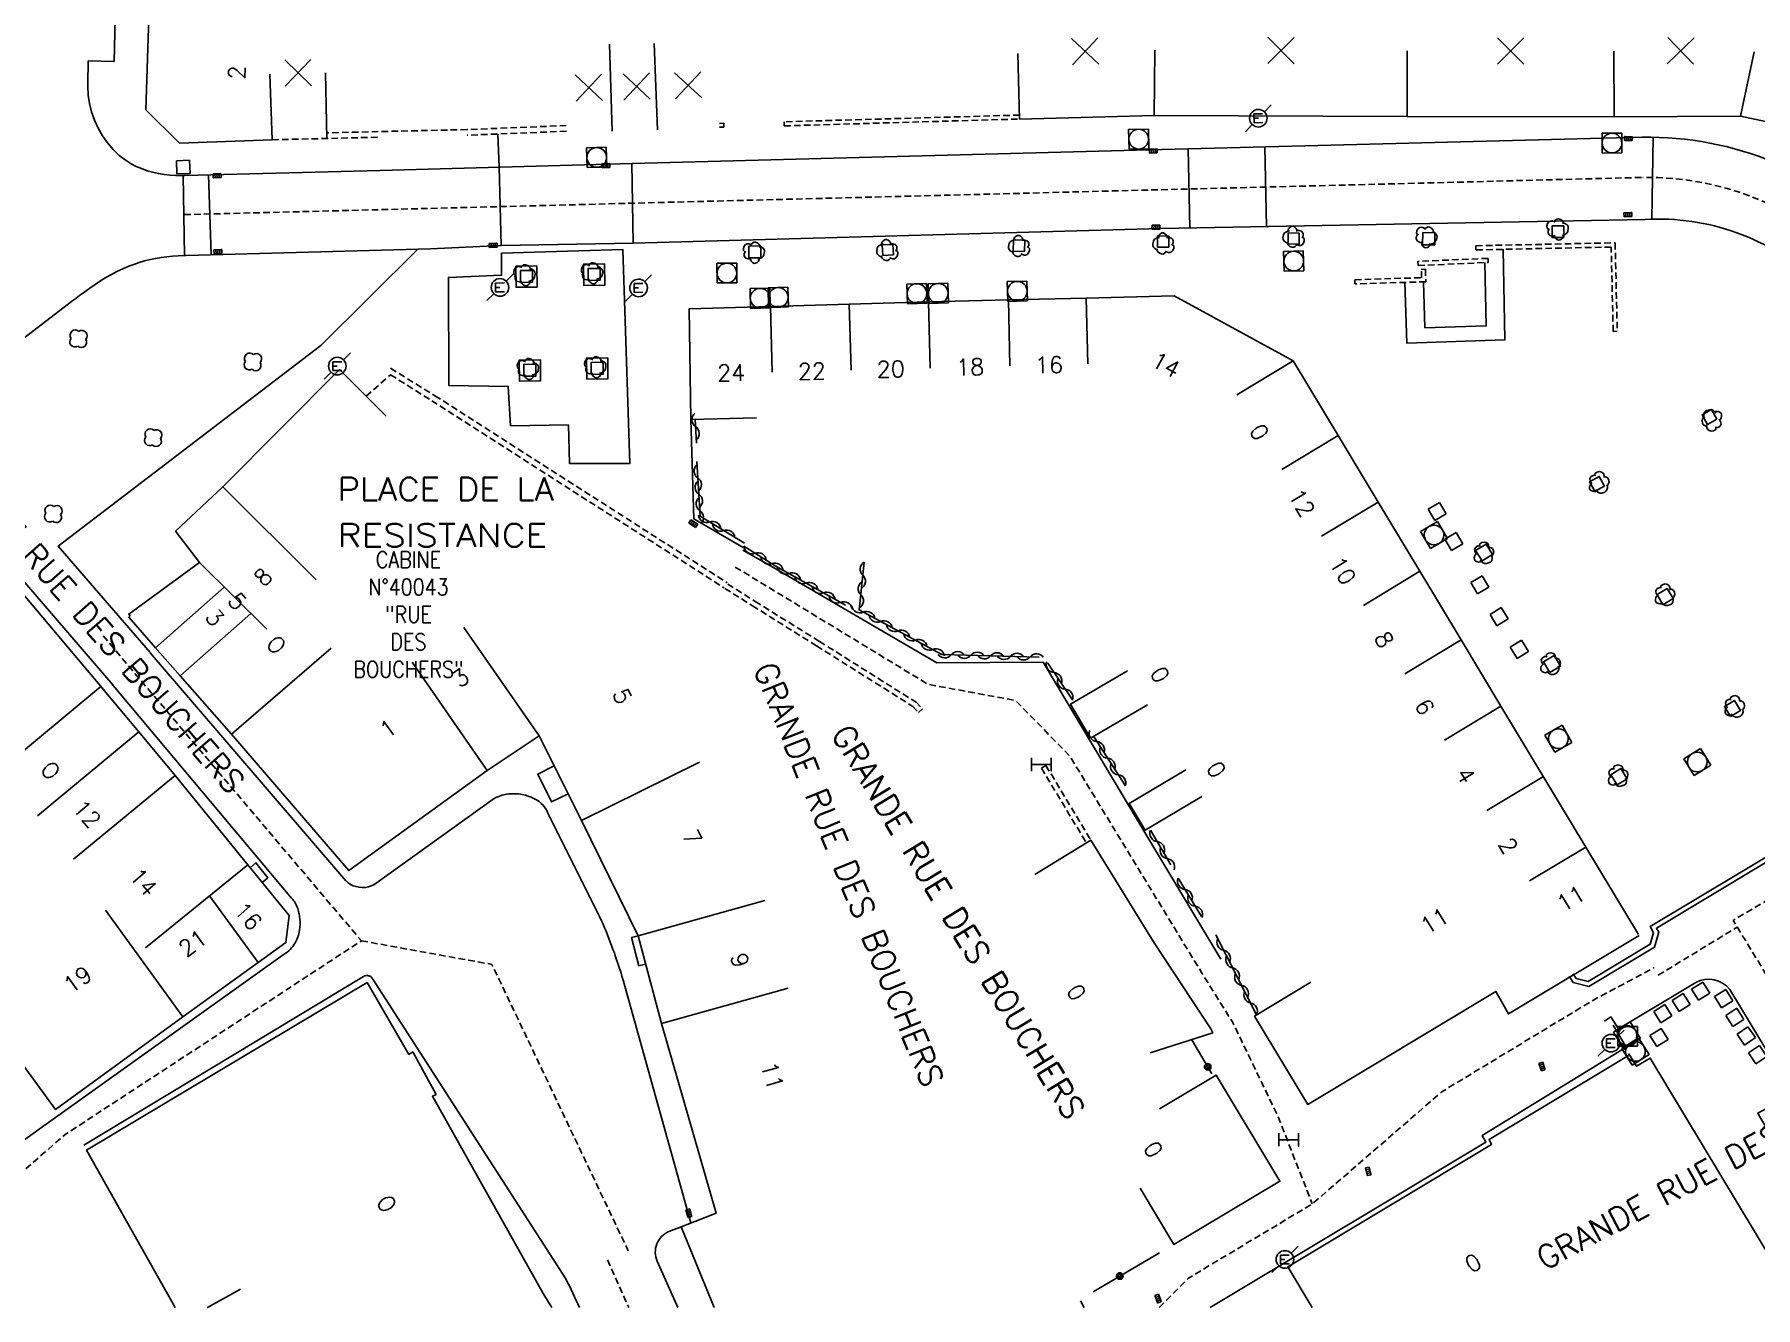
# Model space of a CAD drawing. Header units: millimetres. Extents: x 107999 to 109001, y 146999 to 148001.
# Drawn here: x 108174.5 to 108305.2, y 147000 to 147096.8 of the extents above; entities that cross this region are included whole.
import ezdxf
from ezdxf.enums import TextEntityAlignment as Align

# ---------------------------------------------------------------- set-up
doc = ezdxf.new("R2010")
doc.units = ezdxf.units.MM
doc.linetypes.add('DASHED', pattern=[0.75, 0.5, -0.25])
doc.layers.get('0').update_dxf_attribs({"linetype": 'CONTINUOUS'})
for name, color, linetype in [('W0001', 6, 'DASHED'), ('W0008', 7, 'CONTINUOUS'), ('W0100', 7, 'CONTINUOUS'), ('W0112', 1, 'DASHED'), ('W0300', 7, 'CONTINUOUS'), ('W0310', 3, 'CONTINUOUS'), ('W0322', 7, 'CONTINUOUS'), ('W0334', 7, 'CONTINUOUS'), ('W0400', 7, 'CONTINUOUS'), ('W0420', 7, 'CONTINUOUS'), ('W0471', 7, 'CONTINUOUS'), ('W0984', 7, 'CONTINUOUS'), ('W0989', 7, 'CONTINUOUS'), ('W0991', 7, 'CONTINUOUS'), ('W1102', 7, 'CONTINUOUS'), ('W1474', 7, 'CONTINUOUS')]:
    doc.layers.add(name, color=color, linetype=linetype)
doc.styles.get("Standard").update_dxf_attribs({"font": 'romans.shx', "width": 0.85})

# ---------------------------------------------------------------- blocks, each defined once
blk = doc.blocks.new('T300')
for p, q in [((-0.8, 0.51), (-0.86, 0.34)), ((-0.86, 0.34), (-0.86, 0.17)), ((-0.86, 0.17), (-0.74, 0.06)), ((-0.69, 0.63), (-0.8, 0.51)), ((-0.8, -0.06), (-0.74, 0.06)), ((-0.74, 0.06), (-0.69, 0.11)), ((-0.57, 0.69), (-0.69, 0.63)), ((-0.46, 0.69), (-0.57, 0.69)), ((-0.29, 0.63), (-0.46, 0.69)), ((-0.29, 0.63), (-0.17, 0.74)), ((-0.23, 0.57), (-0.29, 0.63)), ((-0.17, 0.74), (-0.06, 0.8)), ((-0.06, 0.8), (0.06, 0.8)), ((0.06, 0.8), (0.23, 0.74)), ((0.23, 0.74), (0.34, 0.63)), ((0.34, 0.63), (0.4, 0.51)), ((0.46, 0.46), (0.34, 0.46)), ((0.4, 0.51), (0.4, 0.46)), ((0.57, 0.4), (0.46, 0.46)), ((0.57, 0.4), (0.69, 0.29)), ((0.69, 0.29), (0.74, 0.17)), ((0.74, 0.06), (0.69, -0.17)), ((0.74, 0.17), (0.74, 0.06)), ((-0.8, -0.17), (-0.8, -0.06)), ((-0.8, -0.23), (-0.8, -0.17)), ((-0.74, -0.34), (-0.8, -0.23)), ((-0.69, -0.4), (-0.74, -0.34)), ((-0.51, -0.46), (-0.69, -0.4)), ((-0.4, -0.46), (-0.51, -0.46)), ((-0.4, -0.46), (-0.34, -0.46)), ((-0.34, -0.46), (-0.34, -0.4)), ((-0.34, -0.51), (-0.34, -0.46)), ((-0.29, -0.63), (-0.34, -0.51)), ((-0.17, -0.74), (-0.29, -0.63)), ((-0.06, -0.8), (-0.17, -0.74)), ((0.06, -0.8), (-0.06, -0.8)), ((0.17, -0.74), (0.06, -0.8)), ((0.23, -0.69), (0.17, -0.74)), ((0.29, -0.46), (0.23, -0.46)), ((0.29, -0.63), (0.23, -0.69)), ((0.46, -0.4), (0.29, -0.46)), ((0.34, -0.51), (0.29, -0.63)), ((0.34, -0.51), (0.34, -0.46)), ((0.57, -0.34), (0.46, -0.4)), ((0.63, -0.29), (0.57, -0.34)), ((0.69, -0.17), (0.63, -0.29))]:
    blk.add_line(p, q)
blk = doc.blocks.new('T400')
for p, q in [((-0.15, 0.3), (0.15, 0.3)), ((-0.15, -0.25), (-0.15, 0.3)), ((-0.15, 0.15), (0.15, 0.15)), ((-0.15, 0), (0.15, 0)), ((0.15, 0.3), (0.15, -0.25)), ((-0.15, -0.15), (0.15, -0.15)), ((-0.15, -0.25), (-0.15, -0.3)), ((-0.15, -0.3), (0.15, -0.3)), ((0.15, -0.3), (0.15, -0.25))]:
    blk.add_line(p, q)
blk = doc.blocks.new('T471')
for p, q in [((-0.333334, 0.333334), (-0.333334, -0.333334)), ((-0.333334, 0.333334), (0.333334, 0.333334)), ((-0.333334, 0), (0, 0)), ((0.500001, 0.500001), (1.000002, 1.000002)), ((-0.500001, -0.500001), (-1.000002, -1.000002)), ((-0.333334, -0.333334), (0.333334, -0.333334))]:
    blk.add_line(p, q)
blk.add_ellipse((0, 0), major_axis=(0.471405, 0.471405), ratio=1, start_param=5.4977871438, end_param=11.780972451)
blk = doc.blocks.new('T420')
for p, q in [((0.75, 0.75), (-0.75, 0.75)), ((-0.75, 0.75), (-0.75, -0.75)), ((0.75, 0.75), (0.75, -0.75)), ((0.75, -0.75), (-0.75, -0.75))]:
    blk.add_line(p, q)
blk.add_ellipse((0, 0), major_axis=(-0.53, 0.53), ratio=1, start_param=3.926991, end_param=10.210176)
blk = doc.blocks.new('t322o')
at = {"color": 0, "linetype": 'Continuous'}
for radius in [0.25, 0.15]:
    blk.add_circle((0, 0), radius, dxfattribs=at)
blk = doc.blocks.new('t310o')
at = {"color": 0, "linetype": 'Continuous'}
for centre, start, end in [((-0.5, 0.38), 216.8699, 323.1304), ((0.5, -0.37), 36.8699, 143.1303)]:
    blk.add_arc(centre, 0.625, start, end, dxfattribs=at)
blk = doc.blocks.new('t991o')
at = {"color": 0, "linetype": 'Continuous'}
for p, q in [((-1, 1), (1, -1)), ((-1, -1), (1, 1))]:
    blk.add_line(p, q, dxfattribs=at)
blk = doc.blocks.new('t112o')
at = {"color": 0, "linetype": 'Continuous'}
for p, q in [((-0.5, 0.5), (0.5, 0.5)), ((-0.5, -0.5), (-0.5, 0.5)), ((0.5, 0.5), (0.5, -0.5)), ((0.5, -0.5), (-0.5, -0.5))]:
    blk.add_line(p, q, dxfattribs=at)
blk = doc.blocks.new('T1474')
at = {"color": 0, "linetype": 'Continuous', "flags": 128}
for points in [[(-0.75, -0.5), (-0.75, 0.5)], [(-0.75, 0), (0.75, 0)], [(0.75, 0), (0.75, -0.5), (0.75, 0.5)]]:
    blk.add_lwpolyline(points, dxfattribs=at)

msp = doc.modelspace()

# ---------------------------------------------------------------- linework, layer by layer
at = {"layer": 'W0001', "flags": 128}
for points in [[(108185.84, 147083.08), (108296.67, 147085.91)], [(108227.71, 147056.29), (108242.35, 147047.38), (108249, 147046.15), (108253.12, 147041.93), (108263.14, 147025.46), (108265.51, 147021.67), (108268.94, 147014.54), (108271.55, 147007.88)], [(108161.12, 147000), (108164.86, 147002.72), (108176.77, 147013.14), (108199.3, 147027.88), (108179.63, 147051.12)], [(108309.94, 147018.9), (108303.53, 147029.43), (108303.53, 147029.43), (108339.54, 147050.85)], [(108297.82, 147025.26), (108303.84, 147028.92)], [(108199.3, 147027.88), (108209.22, 147026.09), (108219.58, 147004.31)], [(108259.92, 147000), (108262.14, 147002.24), (108271.55, 147007.88), (108281.4, 147016.41), (108292.91, 147023.38), (108297.52, 147025.84)], [(108217.99, 147003.64), (108219.62, 147000)]]:
    msp.add_lwpolyline(points, dxfattribs=at)
at = {"layer": 'W0001'}
msp.add_arc((108297.02, 147063.79), 22.12, 44.2454, 90.9017, dxfattribs=at)
at = {"layer": 'W0008'}
for points in [[(108547.14, 147115.94), (108538.74, 147110.88), (108497.75, 147085.78), (108459.03, 147062.1), (108421.17, 147038.93), (108382.75, 147015.45, -0.36223), (108377.33, 147016.85), (108377.02, 147017.24), (108364.31, 147030.94, 0.022237), (108361.33, 147033.78), (108353.02, 147041.17, -0.030051), (108351.06, 147043.09), (108329.37, 147066.11), (108315.08, 147081.34, 0.206901), (108296.61, 147088.97), (108262.13, 147088.09), (108259.15, 147088.02), (108219.88, 147086.97), (108200.72, 147086.44)], [(108204.55, 147080.48), (108209.91, 147080.73), (108219.96, 147080.91), (108260.04, 147082.03), (108296.83, 147082.71, -0.206039), (108309.81, 147078.03), (108334.45, 147051.94, -0.350343), (108334.35, 147051.26), (108332.56, 147050.13), (108332.7, 147049.91), (108297.7, 147028.83), (108297.87, 147028.54), (108297.54, 147027.39), (108292.57, 147024.41), (108291.38, 147024.7), (108291.07, 147025.19)], [(108293.74, 147021.77), (108294.23, 147022.1), (108294.81, 147021.19), (108300.68, 147024.71, -0.368292), (108303.27, 147024.18), (108306.94, 147018.1, -0.36888), (108306.38, 147015.31), (108305.39, 147014.79), (108305.62, 147014.37), (108311.66, 147004.29), (108314.47, 147005.99), (108310.57, 147012.52), (108313.12, 147014.11), (108314.67, 147011.56), (108331.55, 147021.7, -0.975897), (108338.55, 147010.68), (108321.37, 147000.33), (108321.57, 147000)], [(108223.34, 147000), (108221.78, 147003.53, -0.418617), (108222.65, 147005.78), (108223.48, 147006.09)], [(108214.83, 147002.19, -0.009313), (108215.88, 147000, -0.009176)]]:
    msp.add_lwpolyline(points, format="xyb", dxfattribs=at)
for points in [[(108180.8, 147106.7), (108180.51, 147094.73), (108178.53, 147094.77), (108178.51, 147093.02), (108178.51, 147092.98), (108178.51, 147092.97), (108178.51, 147092.95), (108178.51, 147092.94), (108178.51, 147092.91), (108178.51, 147092.89), (108178.51, 147092.88), (108178.51, 147092.84), (108178.51, 147092.83), (108178.51, 147092.81), (108178.55, 147092.17), (108178.65, 147091.53), (108178.8, 147090.89), (108179.03, 147090.27), (108179.3, 147089.66), (108179.63, 147089.08), (108180.01, 147088.53), (108180.44, 147088.03), (108180.9, 147087.58), (108181.42, 147087.19), (108181.42, 147087.19), (108181.8, 147086.95), (108182.19, 147086.75), (108182.6, 147086.58), (108183.02, 147086.42), (108183.44, 147086.3), (108183.88, 147086.2), (108184.33, 147086.14), (108184.76, 147086.09), (108185.21, 147086.06), (108185.65, 147086.06), (108185.65, 147086.06), (108185.67, 147086.06), (108185.69, 147086.06), (108185.72, 147086.06), (108185.74, 147086.06), (108185.76, 147086.06), (108185.79, 147086.06), (108185.81, 147086.06), (108185.83, 147086.06), (108185.86, 147086.06), (108185.88, 147086.06), (108185.88, 147086.06), (108200.72, 147086.44)], [(108204.55, 147080.48), (108185.99, 147079.98), (108185.99, 147079.98), (108185.98, 147079.98), (108185.95, 147079.98), (108185.94, 147079.98), (108185.92, 147079.98), (108185.9, 147079.98), (108185.88, 147079.98), (108185.86, 147079.98), (108185.84, 147079.98), (108185.82, 147079.98), (108185.8, 147079.98), (108185.8, 147079.98), (108185.37, 147079.95), (108184.94, 147079.92), (108184.52, 147079.88), (108184.09, 147079.83), (108183.67, 147079.75), (108183.25, 147079.66), (108182.83, 147079.56), (108182.42, 147079.44), (108182.01, 147079.3), (108181.62, 147079.16), (108181.17, 147078.97), (108180.73, 147078.75), (108180.31, 147078.53), (108179.89, 147078.3), (108179.48, 147078.05), (108179.07, 147077.78), (108178.67, 147077.5), (108178.28, 147077.22), (108177.89, 147076.94), (108177.51, 147076.64), (108177.51, 147076.64), (108177.49, 147076.64), (108177.48, 147076.63), (108177.47, 147076.61), (108177.45, 147076.61), (108177.44, 147076.59), (108177.43, 147076.58), (108177.41, 147076.58), (108177.4, 147076.56), (108177.39, 147076.55), (108177.37, 147076.55), (108155.56, 147059.81)], [(108203.6, 147080.45), (108196.21, 147073.14), (108176.26, 147057.88), (108183.26, 147049.81)], [(108180.41, 147047.33), (108164.83, 147065.42)], [(108228.28, 147057.58), (108230.61, 147056.26), (108243.02, 147049), (108251.1, 147049.05), (108258.76, 147036.25), (108264.59, 147026.48)], [(108183.25, 147049.78), (108198.13, 147032.44), (108198.13, 147032.44), (108198.13, 147032.44), (108198.13, 147032.44), (108198.13, 147032.44), (108198.14, 147032.44), (108198.14, 147032.44), (108198.14, 147032.44), (108198.14, 147032.44), (108198.14, 147032.44), (108198.14, 147032.44), (108198.29, 147032.3), (108198.48, 147032.17), (108198.68, 147032.06), (108198.9, 147032), (108199.13, 147031.95), (108199.37, 147031.94), (108199.6, 147031.94), (108199.83, 147031.98), (108200.05, 147032.05), (108200.23, 147032.14), (108200.23, 147032.14), (108200.23, 147032.14), (108200.23, 147032.14), (108200.23, 147032.14), (108200.24, 147032.14), (108200.24, 147032.14), (108200.24, 147032.14), (108200.24, 147032.14), (108200.24, 147032.14), (108200.24, 147032.14), (108200.24, 147032.14), (108209.3, 147038.64), (108209.3, 147038.64), (108209.3, 147038.64), (108209.3, 147038.64), (108209.3, 147038.64), (108209.3, 147038.64), (108209.3, 147038.64), (108209.3, 147038.64), (108209.3, 147038.64), (108209.3, 147038.64), (108209.3, 147038.64), (108209.52, 147038.77), (108209.75, 147038.86), (108209.98, 147038.94), (108210.23, 147039), (108210.48, 147039.05), (108210.73, 147039.06), (108210.99, 147039.06), (108211.25, 147039.05), (108211.51, 147039), (108211.77, 147038.94), (108211.77, 147038.94), (108211.98, 147038.88), (108212.2, 147038.8), (108212.41, 147038.7), (108212.61, 147038.59), (108212.8, 147038.47), (108212.97, 147038.33), (108213.12, 147038.19), (108213.25, 147038.02), (108213.36, 147037.84), (108213.45, 147037.66), (108213.45, 147037.66), (108213.45, 147037.66), (108213.45, 147037.64), (108213.45, 147037.64), (108213.45, 147037.64), (108213.45, 147037.64), (108213.45, 147037.64), (108213.45, 147037.64), (108213.45, 147037.64), (108213.45, 147037.64), (108217.31, 147029.88), (108217.32, 147029.86), (108217.33, 147029.83), (108217.34, 147029.81), (108217.35, 147029.8), (108217.36, 147029.77), (108217.38, 147029.75), (108217.38, 147029.73), (108217.39, 147029.7), (108217.41, 147029.69), (108217.41, 147029.67), (108217.41, 147029.67), (108217.54, 147029.41), (108217.66, 147029.14), (108217.78, 147028.88), (108217.89, 147028.61), (108218, 147028.33), (108218.11, 147028.06), (108218.21, 147027.78), (108218.31, 147027.52), (108218.41, 147027.23), (108218.52, 147026.97), (108218.59, 147026.73), (108218.67, 147026.52), (108218.74, 147026.3), (108218.82, 147026.08), (108218.89, 147025.86), (108218.96, 147025.64), (108219.03, 147025.41), (108219.1, 147025.19), (108219.16, 147024.97), (108219.23, 147024.73), (108219.24, 147024.7), (108219.25, 147024.67), (108219.26, 147024.66), (108219.27, 147024.62), (108219.27, 147024.59), (108219.28, 147024.56), (108219.29, 147024.53), (108219.3, 147024.5), (108219.3, 147024.47), (108219.31, 147024.44), (108219.31, 147024.44), (108219.31, 147024.44), (108219.3, 147024.47), (108219.3, 147024.5), (108219.29, 147024.53), (108219.28, 147024.56), (108219.27, 147024.59), (108219.27, 147024.62), (108219.26, 147024.66), (108219.25, 147024.67), (108219.24, 147024.7), (108219.23, 147024.73), (108219.16, 147024.97), (108219.1, 147025.19), (108219.03, 147025.41), (108218.96, 147025.64), (108218.89, 147025.86), (108218.82, 147026.08), (108218.74, 147026.3), (108218.67, 147026.52), (108218.59, 147026.73), (108218.52, 147026.97), (108218.41, 147027.23), (108218.31, 147027.52), (108218.21, 147027.78), (108218.11, 147028.06), (108218, 147028.33), (108217.89, 147028.61), (108217.78, 147028.88), (108217.66, 147029.14), (108217.54, 147029.41), (108217.41, 147029.67), (108217.41, 147029.67), (108217.41, 147029.69), (108217.39, 147029.7), (108217.38, 147029.73), (108217.38, 147029.75), (108217.36, 147029.77), (108217.35, 147029.8), (108217.34, 147029.81), (108217.33, 147029.83), (108217.32, 147029.86), (108217.31, 147029.88)], [(108172.46, 147011.86), (108175.16, 147013.81), (108175.35, 147013.95), (108193.54, 147026.94), (108193.54, 147026.94), (108193.54, 147026.94), (108193.54, 147026.94), (108193.55, 147026.94), (108193.55, 147026.94), (108193.55, 147026.94), (108193.55, 147026.94), (108193.55, 147026.94), (108193.55, 147026.94), (108193.55, 147026.94), (108193.55, 147026.94), (108193.66, 147027.03), (108193.78, 147027.12), (108193.89, 147027.23), (108193.99, 147027.34), (108194.09, 147027.45), (108194.17, 147027.58), (108194.26, 147027.72), (108194.33, 147027.84), (108194.39, 147027.98), (108194.45, 147028.12), (108194.52, 147028.31), (108194.57, 147028.52), (108194.61, 147028.72), (108194.63, 147028.91), (108194.65, 147029.11), (108194.65, 147029.31), (108194.63, 147029.52), (108194.61, 147029.72), (108194.58, 147029.92), (108194.53, 147030.12), (108194.53, 147030.12), (108194.5, 147030.23), (108194.46, 147030.34), (108194.42, 147030.45), (108194.38, 147030.56), (108194.33, 147030.66), (108194.27, 147030.77), (108194.21, 147030.86), (108194.15, 147030.95), (108194.08, 147031.03), (108194, 147031.12), (108194, 147031.12), (108194, 147031.12), (108194, 147031.12), (108194, 147031.12), (108194, 147031.12), (108194, 147031.12), (108194, 147031.12), (108194, 147031.12), (108194, 147031.12), (108194, 147031.12), (108180.31, 147047.45)], [(108213.95, 147041.19), (108212.71, 147040.56), (108213.75, 147038.44), (108215.01, 147039.06)], [(108191.76, 147032.31), (108192.2, 147032.67), (108191.29, 147033.81), (108190.84, 147033.44)], [(108220.32, 147028.27), (108219.83, 147028.14), (108220.38, 147025.98), (108220.89, 147026.11)], [(108214.83, 147002.19), (108200.16, 147024.97), (108200.16, 147024.97), (108200.16, 147024.97), (108200.16, 147024.97), (108200.16, 147024.97), (108200.16, 147024.98), (108200.16, 147024.98), (108200.16, 147024.98), (108200.16, 147024.98), (108200.15, 147024.98), (108200.15, 147024.98), (108200.13, 147025.02), (108200.11, 147025.06), (108200.08, 147025.09), (108200.04, 147025.12), (108200.01, 147025.16), (108199.97, 147025.19), (108199.92, 147025.2), (108199.88, 147025.22), (108199.84, 147025.23), (108199.79, 147025.25), (108199.75, 147025.25), (108199.72, 147025.25), (108199.69, 147025.25), (108199.65, 147025.25), (108199.62, 147025.25), (108199.59, 147025.23), (108199.55, 147025.22), (108199.53, 147025.22), (108199.5, 147025.2), (108199.48, 147025.17), (108199.47, 147025.17), (108199.47, 147025.17), (108199.47, 147025.17), (108199.47, 147025.17), (108199.47, 147025.17), (108199.47, 147025.17), (108199.47, 147025.17), (108199.47, 147025.17), (108199.47, 147025.17), (108199.47, 147025.17), (108178.2, 147012.34)], [(108219.31, 147024.44), (108224.33, 147006.44)], [(108294.41, 147021.46), (108295.4, 147019.79), (108284.46, 147013.09), (108284.74, 147012.58), (108263.78, 147000)]]:
    msp.add_lwpolyline(points, dxfattribs=at)
at = {"layer": 'W0100'}
for p, q in [((108196.58, 147093.85), (108196.68, 147088.87)), ((108253.93, 147000.52), (108254.22, 147000))]:
    msp.add_line(p, q, dxfattribs=at)
for points in [[(108183.4, 147109.48), (108183.25, 147103.45), (108183.12, 147097.27), (108182.93, 147091.06), (108185.49, 147088.52), (108192.52, 147088.77), (108192.34, 147093.77)], [(108313.82, 147093.6), (108312.78, 147088.71), (108304.09, 147090.56), (108294.49, 147090.52), (108278.76, 147090.53), (108259.54, 147090.63), (108249.31, 147090.35), (108249.17, 147095.34)], [(108229.32, 147067.64), (108224.32, 147067.5), (108224.2, 147075.92), (108230.38, 147076.1), (108236.37, 147076.27), (108242.4, 147076.45), (108248.46, 147076.6), (108254.36, 147076.74), (108261.05, 147076.92), (108270.09, 147071.96), (108273.52, 147066.29), (108276.55, 147061.22), (108279.73, 147055.97), (108282.86, 147050.75), (108285.88, 147045.71), (108292.34, 147035.01), (108296.34, 147028.36)], [(108201.18, 147067.77), (108197.64, 147071.3), (108188.78, 147062.39), (108185.18, 147059.02), (108187.01, 147056.64), (108181.63, 147052.72), (108181.73, 147052.59), (108181.62, 147052.48), (108183.65, 147050.16)], [(108098.93, 147000), (108092.46, 147008.77), (108104.51, 147017.94), (108108.03, 147020.55), (108117.69, 147027.94), (108121.58, 147030.95), (108125.5, 147033.98), (108129.77, 147037.41), (108143.11, 147047.89), (108145.32, 147049.66), (108147.57, 147051.44), (108150.06, 147053.45), (108152.66, 147055.52), (108155.15, 147057.5), (108157.63, 147059.55), (108163.9, 147064.61), (108169.49, 147058.77), (108172.66, 147055.34), (108179.83, 147046.84)], [(108183.63, 147050.19), (108185.54, 147048.03), (108189.44, 147043.58), (108198.34, 147033.22), (108208.86, 147040.83), (108212.81, 147043.47), (108216.02, 147037.03), (108220.32, 147028.27), (108222.09, 147021.59), (108226.25, 147007.19), (108223.48, 147006.09)], [(108257.5, 147048.4), (108253.19, 147045.88), (108254.7, 147043.29), (108259.02, 147045.81)], [(108173.12, 147019.09), (108176.06, 147015.05), (108185.73, 147022.09), (108191.46, 147026.23), (108193.57, 147027.75), (108193.8, 147029.81), (108190.66, 147033.66), (108185.15, 147040.44), (108182.38, 147043.77), (108179.51, 147047.22)], [(108261.93, 147040.89), (108257.64, 147038.33), (108258.86, 147036.29), (108263.15, 147038.86)], [(108250.46, 147032.92), (108254.72, 147035.54), (108259.53, 147027.72), (108263.85, 147021.18), (108263.98, 147020.89), (108259.22, 147019.37)], [(108271.45, 147024.73), (108267.16, 147022.16), (108271.21, 147015.44), (108285.5, 147024.03), (108286.45, 147022.32), (108296.38, 147028.28)], [(108185.16, 147000), (108178.42, 147011.97), (108199.73, 147024.7), (108202.91, 147019.25), (108203.2, 147019.44), (108204.97, 147016.2), (108204.7, 147016.06), (108213.12, 147001.08)], [(108295.58, 147019.16), (108284.98, 147012.79), (108285.17, 147012.4), (108269.69, 147003.1), (108271.55, 147000)], [(108295.54, 147019.24), (108295.61, 147019.28), (108296.18, 147018.34), (108297.23, 147018.97), (108307.89, 147001.24), (108307.99, 147001.3), (108308.78, 147000)], [(108258.46, 147009.08), (108261.03, 147004.79), (108269.09, 147009.61), (108264.24, 147017.68), (108259.95, 147015.1)], [(108223.6, 147006.14), (108226.1, 147000)], [(108190.11, 147001.41), (108187.6, 147000)], [(108185.15, 147000), (108185.16, 147000)], [(108187.6, 147000), (108187.59, 147000)], [(108213.76, 147000), (108213.12, 147001.08)]]:
    msp.add_lwpolyline(points, dxfattribs=at)
at = {"layer": 'W0112'}
for p, q in [((108241.63, 147045.23), (108241.92, 147045.51)), ((108250.97, 147041.01), (108251.31, 147041.21)), ((108250.97, 147041.01), (108254.38, 147035.33)), ((108251.31, 147041.21), (108254.72, 147035.54))]:
    msp.add_line(p, q, dxfattribs=at)
for points in [[(108249.31, 147090.65), (108231.41, 147090.14), (108231.42, 147089.83), (108249.31, 147090.35)], [(108192.52, 147088.77), (108200.65, 147088.97)], [(108214.87, 147089.85), (108207.33, 147089.55), (108196.67, 147089.3)], [(108214.88, 147089.42), (108207.34, 147089.12)], [(108226.5, 147090.01), (108226.83, 147090.03), (108226.84, 147089.72), (108226.51, 147089.72)], [(108199.66, 147069.28), (108201.51, 147070.91), (108204.64, 147068.94), (108226.86, 147054.71)], [(108201.52, 147071.4), (108204.88, 147069.32), (108227.1, 147055.09)], [(108227.13, 147055), (108229.22, 147053.68), (108234.1, 147050.64), (108241.44, 147046.02), (108241.92, 147045.51)], [(108226.92, 147054.67), (108229.01, 147053.35), (108233.89, 147050.3), (108241.19, 147045.7), (108241.63, 147045.23)]]:
    msp.add_lwpolyline(points, dxfattribs=at)
for points in [[(108284.91, 147079.76), (108279.58, 147079.53), (108279.59, 147079.21), (108284.92, 147079.45)], [(108294.41, 147074.21), (108294.26, 147080.62), (108283.98, 147080.4), (108283.98, 147080.72), (108294.56, 147080.94), (108294.72, 147074.22)], [(108274.78, 147078.13), (108279.85, 147078.29), (108279.83, 147078.92), (108280.14, 147078.93), (108280.18, 147077.98), (108274.79, 147077.82)]]:
    msp.add_lwpolyline(points, close=True, dxfattribs=at)
at = {"layer": 'W0300'}
for centre, radius, start, end in [((108177.53, 147073.42), 0.393, 137.4195, 302.7352), ((108177.57, 147073.91), 0.404, 47.3533, 213.0707), ((108178.02, 147073.38), 0.404, 227.3533, 33.0707), ((108178.06, 147073.88), 0.403, 315.7848, 124.6242), ((108190.78, 147071.67), 0.393, 137.4195, 302.7352), ((108190.82, 147072.16), 0.404, 47.3533, 213.0707), ((108191.27, 147071.62), 0.404, 227.3533, 33.0707), ((108191.32, 147072.12), 0.403, 315.7848, 124.6242), ((108183.26, 147066.39), 0.404, 47.3533, 213.0707), ((108183.75, 147066.34), 0.393, 317.4195, 122.7352), ((108183.21, 147065.91), 0.393, 137.4195, 302.7352), ((108183.7, 147065.86), 0.404, 227.3533, 33.0707), ((108175.62, 147060.11), 0.393, 137.4195, 303.6901), ((108175.66, 147060.59), 0.404, 47.3533, 213.0707), ((108176.12, 147060.06), 0.392, 225.8069, 33.6901), ((108176.16, 147060.56), 0.403, 315.7848, 124.6242)]:
    msp.add_arc(centre, radius, start, end, dxfattribs=at)
at = {"layer": 'W0310'}
for p, q in [((108253.32, 147046.19), (108251.45, 147048.99)), ((108257.35, 147039.67), (108254.97, 147043.37)), ((108259.26, 147036.29), (108260.81, 147033.66)), ((108261.35, 147032.64), (108263.12, 147029.74)), ((108267.32, 147022.26), (108264.21, 147028.34))]:
    msp.add_line(p, q, dxfattribs=at)
for points in [[(108224.77, 147065.71), (108224.67, 147067.51)], [(108228.42, 147058.1), (108225.05, 147060.16), (108224.78, 147064.32)], [(108228.36, 147057.87), (108230.75, 147056.39), (108236.09, 147053.39)], [(108237.5, 147056.66), (108237.12, 147053.03), (108243.41, 147049.64), (108250.8, 147049.44)]]:
    msp.add_lwpolyline(points, dxfattribs=at)
at = {"layer": 'W0322'}
for p, q in [((108262.39, 147020.36), (108263.92, 147017.77)), ((108254.89, 147001.2), (108259.95, 147004.17))]:
    msp.add_line(p, q, dxfattribs=at)
at = {"layer": 'W0334'}
for points in [[(108209.67, 147089.21), (108209.78, 147086.72)], [(108297.35, 147082.74), (108297.45, 147088.97)], [(108262.13, 147088.09), (108262.25, 147082.07)], [(108267.94, 147088.23), (108268.07, 147082.18)], [(108209.78, 147086.72), (108209.91, 147080.73)], [(108219.96, 147080.91), (108219.85, 147086.97)], [(108185.77, 147086.07), (108185.86, 147079.98)], [(108187.68, 147086.11), (108187.88, 147080.04)], [(108209.94, 147080.16), (108209.95, 147078.47), (108205.91, 147078.31), (108205.94, 147070.1), (108210.46, 147070.03), (108210.63, 147067.04), (108215.03, 147067.1), (108215.12, 147064.17), (108219.7, 147064.17), (108219.17, 147080.42), (108209.94, 147080.16)], [(108286.05, 147080.45), (108286.19, 147073.56), (108278.72, 147073.32), (108278.59, 147077.94)], [(108284.65, 147079.44), (108284.75, 147074.62), (108280.11, 147074.48), (108280, 147077.98)], [(108228.3, 147057.77), (108224.56, 147059.95), (108224.32, 147067.5)], [(108332.56, 147050.13), (108297.22, 147028.96), (108297.48, 147028.5), (108297.23, 147027.62), (108292.51, 147024.79), (108291.61, 147025.01), (108291.38, 147025.37)]]:
    msp.add_lwpolyline(points, dxfattribs=at)
for points in [[(108249.69, 147080.29), (108248.83, 147080.3), (108248.85, 147081.16), (108249.7, 147081.15)], [(108260.64, 147080.6), (108259.79, 147080.61), (108259.8, 147081.46), (108260.65, 147081.44)], [(108270.56, 147081.68), (108269.72, 147081.69), (108269.71, 147080.86), (108270.55, 147080.84)], [(108280.87, 147080.78), (108279.93, 147080.78), (108279.94, 147081.72), (108280.87, 147081.71)], [(108290.66, 147082.24), (108289.77, 147082.23), (108289.77, 147081.34), (108290.66, 147081.35)], [(108229.64, 147080.7), (108228.74, 147080.69), (108228.74, 147079.79), (108229.64, 147079.8)], [(108239.72, 147080.02), (108238.92, 147079.98), (108238.88, 147080.78), (108239.68, 147080.82)], [(108212.64, 147079.18), (108211.03, 147079.16), (108211.05, 147077.56), (108212.65, 147077.57)], [(108212.29, 147078.84), (108211.38, 147078.83), (108211.39, 147077.93), (108212.29, 147077.94)], [(108217.78, 147079.33), (108216.17, 147079.31), (108216.19, 147077.7), (108217.79, 147077.72)], [(108217.43, 147078.99), (108216.52, 147078.98), (108216.53, 147078.08), (108217.43, 147078.09)], [(108212.9, 147072.05), (108211.29, 147072.03), (108211.31, 147070.43), (108212.92, 147070.44)], [(108218.02, 147072.19), (108216.41, 147072.18), (108216.43, 147070.57), (108218.03, 147070.59)], [(108217.67, 147071.86), (108216.76, 147071.85), (108216.77, 147070.94), (108217.68, 147070.95)], [(108212.55, 147071.71), (108211.64, 147071.7), (108211.65, 147070.8), (108212.56, 147070.81)], [(108302.29, 147067.54), (108301.89, 147068.26), (108301.16, 147067.86), (108301.57, 147067.13)], [(108293.75, 147062.45), (108293.35, 147063.18), (108292.62, 147062.77), (108293.02, 147062.05)], [(108285.24, 147057.24), (108284.76, 147058.04), (108283.96, 147057.55), (108284.45, 147056.76)], [(108298.97, 147053.89), (108298.51, 147054.66), (108297.74, 147054.21), (108298.19, 147053.43)], [(108289.59, 147048.28), (108289.12, 147049.09), (108289.93, 147049.56), (108290.4, 147048.75)], [(108303.32, 147044.92), (108302.86, 147045.68), (108303.62, 147046.14), (108304.08, 147045.38)], [(108294.23, 147040.49), (108294.71, 147039.73), (108295.48, 147040.2), (108295, 147040.97)]]:
    msp.add_lwpolyline(points, close=True, dxfattribs=at)
at = {"layer": 'W1102'}
for p, q in [((108218.16, 147096.03), (108218.36, 147089.42)), ((108221.54, 147096.09), (108221.79, 147089.52)), ((108259.54, 147090.63), (108259.58, 147095.59)), ((108278.77, 147095.53), (108278.76, 147090.53)), ((108294.47, 147095.52), (108294.49, 147090.52)), ((108305.13, 147095.45), (108304.09, 147090.56)), ((108230.52, 147071.1), (108230.38, 147076.1)), ((108236.52, 147071.26), (108236.37, 147076.27)), ((108242.52, 147071.42), (108242.4, 147076.45)), ((108248.58, 147071.59), (108248.46, 147076.6)), ((108254.49, 147071.74), (108254.36, 147076.74)), ((108270.09, 147071.96), (108265.81, 147069.38)), ((108269.24, 147063.71), (108273.52, 147066.29)), ((108272.26, 147058.65), (108276.55, 147061.22)), ((108275.45, 147053.38), (108279.73, 147055.97)), ((108278.58, 147048.18), (108282.86, 147050.75)), ((108281.59, 147043.14), (108285.88, 147045.71)), ((108284.82, 147037.79), (108289.11, 147040.37)), ((108288.05, 147032.43), (108292.34, 147035.01))]:
    msp.add_line(p, q, dxfattribs=at)
for points in [[(108195.87, 147055.33), (108188.78, 147062.39)], [(108187.01, 147056.64), (108192.11, 147051.56)], [(108183.66, 147050.16), (108188.88, 147054.77)], [(108185.54, 147048.03), (108190.91, 147052.75)], [(108212.81, 147043.47), (108207.09, 147051.69)], [(108189.44, 147043.58), (108197, 147050.12)], [(108208.86, 147040.83), (108203.15, 147049.05)], [(108179.51, 147047.22), (108171.81, 147040.83)], [(108182.38, 147043.77), (108174.69, 147037.38)], [(108185.15, 147040.44), (108177.43, 147034.08)], [(108216.02, 147037.03), (108224.98, 147041.45)], [(108190.66, 147033.66), (108182.9, 147027.36)], [(108191.46, 147026.23), (108187.77, 147031.31)], [(108185.73, 147022.09), (108179.86, 147030.2)], [(108220.32, 147028.27), (108229.96, 147030.94)], [(108222.09, 147021.59), (108231.73, 147024.27)]]:
    msp.add_lwpolyline(points, dxfattribs=at)

# ---------------------------------------------------------------- block references
at = {"layer": 'W0112'}
for p, rotation in [((108185.77, 147086.7), 182.023052614716), ((108281.04, 147060.52), 300.932646728322), ((108282.3, 147058.24), 300.932646728322), ((108284.28, 147054.94), 300.932646728322), ((108285.74, 147052.52), 301.166542034108), ((108287.28, 147050.04), 301.166542034108), ((108301.06, 147024.06), 302.117792750471), ((108299.58, 147023.19), 302.117792750471), ((108302.8, 147023.48), 302.117792750471), ((108298.18, 147022.34), 302.117792750471), ((108303.65, 147022.06), 122.3629137759689), ((108297.89, 147020.53), 302.117792750471), ((108304.52, 147020.65), 124.977096455821), ((108305.39, 147019.23), 123.9487289089324)]:
    msp.add_blockref('t112o', p, dxfattribs=dict(at, rotation=rotation))
at = {"layer": 'W0300'}
for p, rotation in [((108280.27, 147081.35), 349.2862259780919), ((108290.26, 147081.95), 4.11264806018572), ((108229.19, 147080.18), 0.3373296199022575), ((108239.19, 147080.39), 182.870246055058), ((108249.2, 147080.7), 179.104930642149), ((108260.17, 147080.89), 179.123264275181), ((108270.06, 147081.4), 181.6891850503501), ((108211.76, 147078.47), 3.29309958479085), ((108216.9, 147078.62), 3.29309958479085), ((108212.02, 147071.34), 3.29309958479085), ((108217.14, 147071.48), 3.29309958479085), ((108301.92, 147067.57), 119.058619408827), ((108293.34, 147062.6), 300.560317867709), ((108284.58, 147057.24), 300.932646728322), ((108298.34, 147054.06), 300.560317867709), ((108289.64, 147048.82), 300.0621716221411), ((108303.64, 147045.57), 300.97145476873), ((108294.78, 147040.3), 301.8843274411781)]:
    msp.add_blockref('T300', p, dxfattribs=dict(at, rotation=rotation))
at = {"layer": 'W0310'}
for p, rotation in [((108224.7, 147066.96), 93.26113864005337), ((108224.86, 147063.07), 93.62735434055816), ((108224.94, 147061.83), 93.62735434055816), ((108225.02, 147060.58), 93.62735434055816), ((108225.76, 147059.73), 148.5392338624746), ((108226.82, 147059.07), 148.5392338624746), ((108229.21, 147057.34), 328.2156631580112), ((108230.49, 147056.55), 328.2156631580112), ((108231.79, 147055.8), 330.6946989874831), ((108237.39, 147055.67), 264.0411290238242), ((108233.1, 147055.07), 330.6946989874831), ((108234.41, 147054.33), 330.6946989874831), ((108237.24, 147054.18), 264.0411290238242), ((108235.71, 147053.6), 330.6946989874831), ((108237.43, 147052.86), 331.6950157871934), ((108238.75, 147052.15), 331.6950157871934), ((108240.07, 147051.44), 331.6950157871934), ((108241.39, 147050.73), 331.6950157871934), ((108242.71, 147050.02), 331.6950157871934), ((108244.11, 147049.62), 358.4184461870268), ((108245.61, 147049.58), 358.4184461870268), ((108247.11, 147049.54), 358.4184461870268), ((108248.61, 147049.5), 358.4184461870268), ((108250.11, 147049.46), 358.4184461870268), ((108251.93, 147048.27), 123.8223024374575), ((108252.77, 147047.02), 123.8223024374575), ((108255.18, 147043.03), 122.7398110668711), ((108255.99, 147041.77), 122.7398110668711), ((108256.8, 147040.51), 122.7398110668711), ((108259.76, 147035.42), 300.5511200620138), ((108260.53, 147034.13), 300.5511200620138), ((108261.87, 147031.78), 301.3663268013804), ((108262.65, 147030.5), 301.3663268013804), ((108264.82, 147027.16), 117.0639288739996), ((108265.5, 147025.82), 117.0639288739996), ((108266.18, 147024.49), 117.0639288739996), ((108266.87, 147023.15), 117.0639288739996)]:
    msp.add_blockref('t310o', p, dxfattribs=dict(at, rotation=rotation))
at = {"layer": 'W0322'}
for p, rotation in [((108263.6, 147018.31), 300.5486038473208), ((108256.93, 147002.4), 30.42697793229831)]:
    msp.add_blockref('t322o', p, dxfattribs=dict(at, rotation=rotation))
at = {"layer": 'W0400'}
for p, rotation in [((108295.57, 147088.87), 267.8524665733008), ((108259.47, 147087.92), 271.380493397513), ((108188.33, 147086.04), 271.3986014654141), ((108217.87, 147086.81), 271.52589058728), ((108259.67, 147082.13), 269.123264275181), ((108295.53, 147083.08), 91.09442079787036), ((108188.4, 147080.27), 91.54142894665789), ((108209.31, 147080.75), 91.96690881328524), ((108224.52, 147059.59), 238.539233862475), ((108289, 147018.32), 16.32122827163284), ((108275.8, 147010.36), 12.30551336010326), ((108224.18, 147007.18), 15.78066257334101), ((108259.83, 147000.68), 20.38007967440605)]:
    msp.add_blockref('T400', p, dxfattribs=dict(at, rotation=rotation))
at = {"layer": 'W0420'}
for p, rotation in [((108258.36, 147088.82), 181.380493397513), ((108294.32, 147088.52), 180.274471558866), ((108217.18, 147087.43), 181.52589058728), ((108270.14, 147079.55), 181.6891850503501), ((108227.07, 147078.64), 0.3373296199022575), ((108229.6, 147076.73), 181.633571012905), ((108230.97, 147076.79), 181.633571012905), ((108241.51, 147077.08), 181.710437713881), ((108243.13, 147077.1), 181.710437713881), ((108249.14, 147077.26), 181.710437713881), ((108280.8, 147058.73), 300.932646728322), ((108290.25, 147043.24), 300.0621716221411), ((108300.8, 147041.47), 301.742290424869), ((108295.46, 147020.69), 302.117792750471), ((108296.1, 147019.47), 302.117792750471)]:
    msp.add_blockref('T420', p, dxfattribs=dict(at, rotation=rotation))
msp.add_blockref('T420', (108295.52, 147020.62), dxfattribs=at)
at = {"layer": 'W0471'}
for p, rotation in [((108267.45, 147090.41), 1.23635092016174), ((108209.83, 147077.55), 0.4118641686703275), ((108220.36, 147077.51), 0.4621070046730058), ((108197.47, 147071.57), 359.933759065425)]:
    msp.add_blockref('T471', p, dxfattribs=dict(at, rotation=rotation))
for p in [(108294.24, 147020.1), (108269.47, 147003.66)]:
    msp.add_blockref('T471', p, dxfattribs=at)
at = {"layer": 'W0991'}
for p, rotation in [((108254.29, 147095.49), 271.6110715786171), ((108269.18, 147095.56), 89.83017376302182), ((108286.63, 147095.53), 89.94353410538098), ((108299.54, 147095.54), 89.0974183030884), ((108194.49, 147093.86), 271.1139288748665), ((108216.58, 147092.73, 35.98), 271.6836115020834), ((108220.21, 147092.82, 36.1), 271.7494819472602), ((108224.12, 147092.91, 36.23), 272.1854817333119)]:
    msp.add_blockref('t991o', p, dxfattribs=dict(at, rotation=rotation))
at = {"layer": 'W1474'}
for p in [(108250.96, 147041.28), (108269.76, 147012.76)]:
    msp.add_blockref('T1474', p, dxfattribs=at)

# ---------------------------------------------------------------- texts
at = {"layer": 'W0984', "insert": (108202.88, 147052.69), "char_height": 1.25, "width": 1, "attachment_point": 5}
msp.add_mtext('CABINE N°40043\\P"RUE DES BOUCHERS"', dxfattribs=at)
at = {"layer": 'W0989'}
for s, rotation, p in [('PETITE RUE DES BOUCHERS', 311.0676, (108179.16, 147051.85)), ('GRANDE RUE DES BOUCHERS', 292, (108236.34, 147032.93)), ('GRANDE RUE DES BOUCHERS', 301.3211, (108244.66, 147029.32)), ('GRANDE RUE DES BOUCHERS', 28.1008, (108304.01, 147011.7))]:
    msp.add_text(s, height=1.75, rotation=rotation, dxfattribs=at).set_placement(p, align=Align.MIDDLE)
for s, width, p, p2 in [('PLACE DE LA', 0.929542, (108197.5, 147061.34), (108213.92, 147061.34)), ('RESISTANCE', 1.049796, (108197.5, 147057.84), (108213.42, 147057.84))]:
    msp.add_text(s, height=1.75, dxfattribs=dict(at, width=width)).set_placement(p, p2, align=Align.FIT)
at = {"layer": 'W0991'}
for s, rotation, width, p, p2 in [('2', 88.7566, 1.065667, (108190.44, 147093.33), (108190.47, 147094.41)), ('8', 45.2971, 1.064618, (108191.9, 147054.72), (108192.65, 147055.48)), ('3', 311.1884, 1.066963, (108187.34, 147052.45), (108188.05, 147051.64))]:
    msp.add_text(s, height=1.25, rotation=rotation, dxfattribs=dict(at, width=width)).set_placement(p, p2, align=Align.FIT)
for s, rotation, p in [('22', 1.5298, (108233.52, 147071.18)), ('20', 1.5298, (108239.52, 147071.34)), ('18', 1.5298, (108245.55, 147071.5)), ('16', 1.5298, (108251.54, 147071.66)), ('14', 331.2369, (108260.43, 147071.67)), ('24', 0.8711, (108227.4, 147071.06)), ('0', 301.1086, (108267.52, 147066.55)), ('12', 300.9326, (108270.75, 147061.18)), ('10', 301.1665, (108273.86, 147056.02)), ('5', 311, (108189.88, 147053.69)), ('O', 311, (108192.83, 147050.38)), ('8', 300.9667, (108277.01, 147050.78)), ('3', 35, (108206.85, 147047.88)), ('0', 300.3018, (108259.98, 147048.11)), ('5', 296, (108219.13, 147046.48)), ('6', 300.9296, (108280.09, 147045.66)), ('1', 35, (108201.33, 147044.02)), ('O', 311, (108175.68, 147040.83)), ('0', 300.8437, (108264.26, 147040.9)), ('4', 301.0962, (108283.21, 147040.46)), ('12', 311, (108178.45, 147037.53)), ('7', 296, (108224.44, 147035.74)), ('2', 301.0964, (108286.44, 147035.11)), ('14', 311, (108182.74, 147032.35)), ('11', 31.0275, (108291.2, 147031.1)), ('16', 311, (108190.69, 147029.76)), ('11', 30.994, (108280.84, 147029.4)), ('21', 36, (108186.49, 147027.71)), ('9', 286, (108228.06, 147026.4)), ('19', 36, (108177.74, 147024.94)), ('0', 301.6164, (108253.63, 147023.96)), ('11', 286, (108230.52, 147017.62)), ('0', 301.0582, (108259.47, 147012.02)), ('O', 300, (108201.22, 147007.89)), ('0', 30.9967, (108283.77, 147003.39))]:
    msp.add_text(s, height=1.25, rotation=rotation, dxfattribs=at).set_placement(p, align=Align.MIDDLE)

doc.saveas('drawing.dxf')
